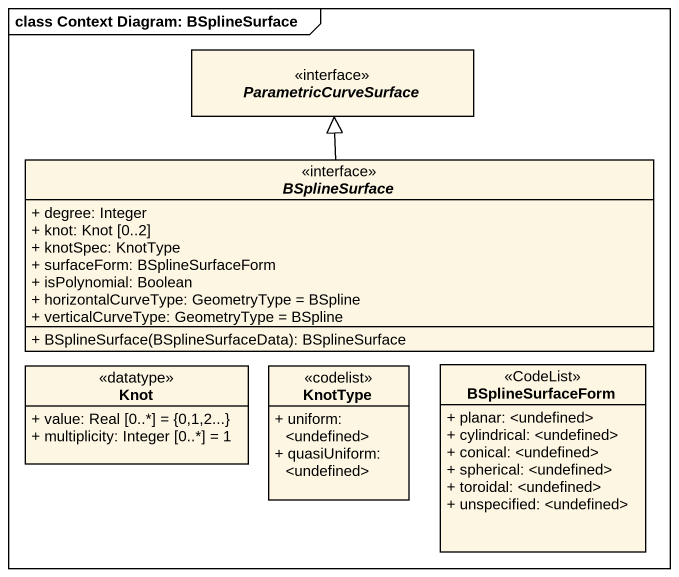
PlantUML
@startuml
mainframe class Context Diagram: BSplineSurface
hide circle
hide empty members
skinparam classAttributeIconSize 0
interface ParametricCurveSurface
interface BSplineSurface {
  + degree: Integer
  + knot: Knot [0..2]
  + knotSpec: KnotType
  + surfaceForm: BSplineSurfaceForm
  + isPolynomial: Boolean
  + horizontalCurveType: GeometryType = BSpline
  + verticalCurveType: GeometryType = BSpline
  + BSplineSurface(BSplineSurfaceData): BSplineSurface
}
class Knot <<datatype>> {
  + value: Real [0..*] = {0,1,2...}
  + multiplicity: Integer [0..*] = 1
}
class KnotType <<codelist>> {
  + uniform: <undefined>
  + quasiUniform: <undefined>
}
class BSplineSurfaceForm <<CodeList>> {
  + planar: <undefined>
  + cylindrical: <undefined>
  + conical: <undefined>
  + spherical: <undefined>
  + toroidal: <undefined>
  + unspecified: <undefined>
}
BSplineSurface -up-|> ParametricCurveSurface
@enduml
